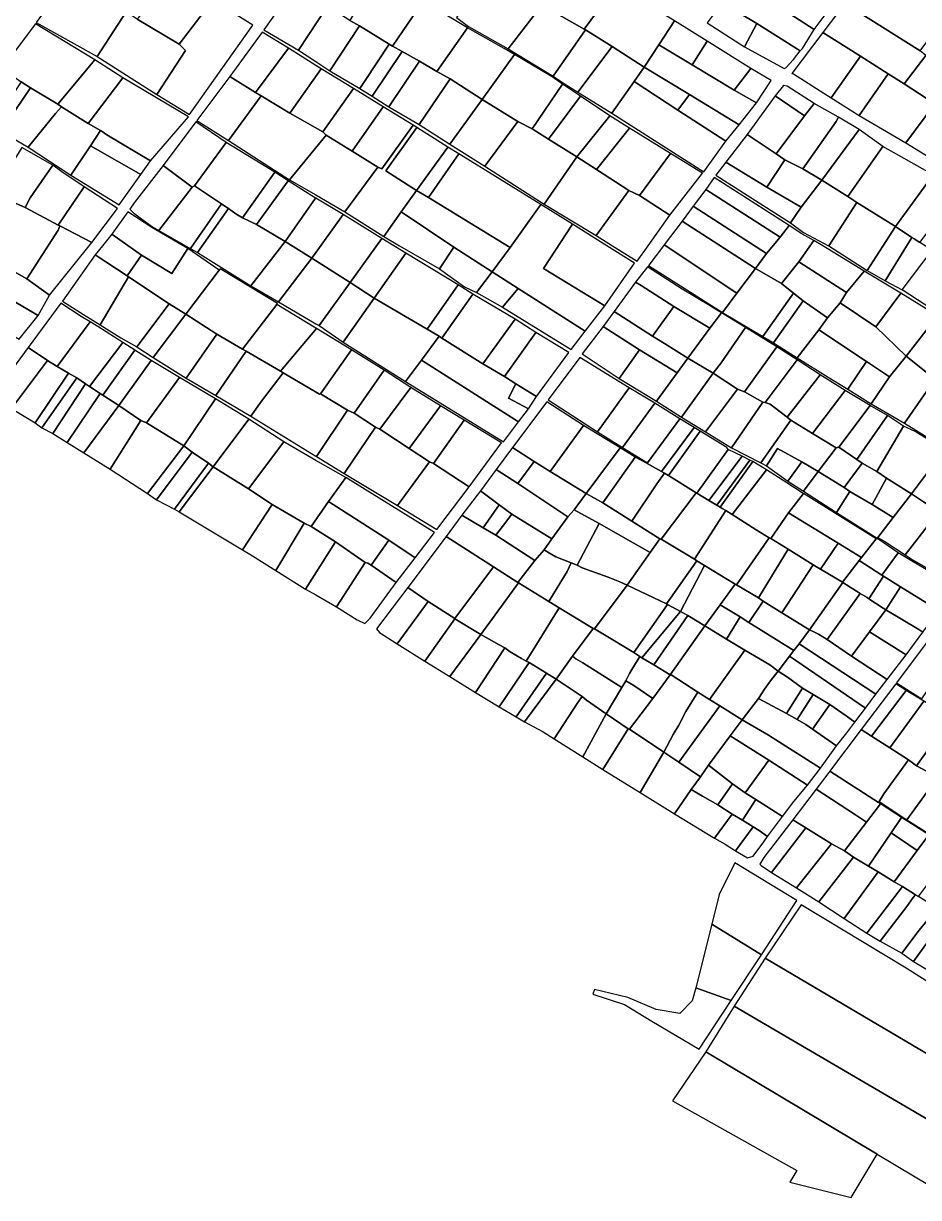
# Model space of a CAD drawing. Header units: metres. Extents: x 569648 to 571548, y 2333509 to 2335006.
# Drawn here: x 570370 to 570768, y 2333577 to 2334099 of the extents above; entities that cross this region are included whole.
import ezdxf

# ---------------------------------------------------------------- set-up
doc = ezdxf.new("R2010")
doc.units = ezdxf.units.M
doc.header["$MEASUREMENT"] = 0
doc.linetypes.add('CENTER', pattern=[2, 1.25, -0.25, 0.25, -0.25])
doc.layers.add('Net bo thua dat', color=210, linetype='CENTER', lineweight=30)

msp = doc.modelspace()

# ---------------------------------------------------------------- linework, layer by layer
at = {"layer": 'Net bo thua dat', "linetype": 'Continuous', "flags": 128}
for points in [[(570778.37, 2334099.59), (570784.42, 2334109.12), (570752.67, 2334131.1), (570735.29, 2334107.69), (570768.75, 2334086.65)], [(570633.72, 2334115.84), (570619.95, 2334124.44), (570603.88, 2334105.08), (570619.34, 2334096.36)], [(570693.17, 2334126.94), (570687.33, 2334118.33), (570721.6, 2334096.16), (570727.86, 2334104.47)], [(570407.15, 2334108.88), (570390.08, 2334119.01), (570376.81, 2334100.9), (570375.72, 2334099.3), (570402.79, 2334084.11), (570415.69, 2334103.96)], [(570454.17, 2334109.23), (570435.53, 2334120.58), (570420.59, 2334100.73), (570439.27, 2334089.64)], [(570547.67, 2334108.74), (570528.1, 2334121.37), (570521.95, 2334111.89), (570515.11, 2334100.24), (570519.43, 2334097.8), (570532.63, 2334089.65), (570534.07, 2334088.82)], [(570593.87, 2334111.82), (570592.09, 2334112.74), (570581.91, 2334117.98), (570576.73, 2334120.78), (570575.83, 2334121.15), (570562.51, 2334101.54), (570567.84, 2334097.53), (570585.52, 2334087.56), (570600.66, 2334107.11)], [(570687.33, 2334118.33), (570680.74, 2334108.01), (570696.06, 2334098.78), (570715.34, 2334086.67), (570716.4, 2334087.76), (570721.6, 2334096.16)], [(570505.24, 2334106.6), (570490.3, 2334114.92), (570476.87, 2334096.07), (570492.32, 2334087.04)], [(570659.5, 2334100), (570633.72, 2334115.84), (570619.34, 2334096.36), (570619.96, 2334096.01), (570631.84, 2334088.67), (570646.07, 2334079.39), (570652.54, 2334089.32)], [(570471.98, 2334098.13), (570454.17, 2334109.23), (570439.27, 2334089.64), (570442.12, 2334086.84), (570429.33, 2334067.31), (570443.82, 2334058.42)], [(570519.43, 2334097.8), (570515.11, 2334100.24), (570505.24, 2334106.6), (570492.32, 2334087.04), (570500, 2334081.98), (570506.26, 2334077.85)], [(570567.43, 2334096.85), (570547.67, 2334108.74), (570534.07, 2334088.82), (570538.43, 2334086.32), (570546.17, 2334082.09), (570553.81, 2334077.49)], [(570619.96, 2334096.01), (570619.34, 2334096.36), (570603.88, 2334105.08), (570600.66, 2334107.11), (570585.52, 2334087.56), (570605.47, 2334075.45)], [(570696.06, 2334098.78), (570680.74, 2334108.01), (570674.06, 2334099.1), (570690.62, 2334088.44)], [(570771.26, 2334084.68), (570768.75, 2334086.65), (570735.29, 2334107.69), (570725.49, 2334094.79), (570742.23, 2334084.27), (570754.55, 2334076.45), (570761.56, 2334072.01)], [(570442.12, 2334086.84), (570439.27, 2334089.64), (570420.59, 2334100.73), (570415.69, 2334103.96), (570402.79, 2334084.11), (570429.33, 2334067.31)], [(570401.71, 2334082.67), (570375.4, 2334098.63), (570360.61, 2334079.02), (570369.05, 2334072.94), (570373.22, 2334070.29), (570385.28, 2334063.02)], [(570532.63, 2334089.65), (570519.43, 2334097.8), (570506.26, 2334077.85), (570519.62, 2334069.91), (570521.99, 2334073.5)], [(570588.32, 2334084.98), (570583.77, 2334087.73), (570567.43, 2334096.85), (570553.81, 2334077.49), (570559.81, 2334074.3), (570573.92, 2334065.03)], [(570673.96, 2334091), (570659.5, 2334100), (570652.54, 2334089.32), (570667.33, 2334080.42)], [(570696.06, 2334098.78), (570690.62, 2334088.44), (570708.3, 2334078.87), (570709.05, 2334079.14), (570712.37, 2334082.82), (570715.34, 2334086.67)], [(570487.89, 2334087.82), (570476.12, 2334094.94), (570461.75, 2334075.3), (570473.22, 2334068.1)], [(570631.84, 2334088.67), (570619.96, 2334096.01), (570605.47, 2334075.45), (570610.09, 2334072.38), (570616.53, 2334068.33)], [(570693.42, 2334078.88), (570673.96, 2334091), (570667.33, 2334080.42), (570686, 2334069.17)], [(570742.23, 2334084.27), (570725.49, 2334094.79), (570711.71, 2334076.66), (570712.46, 2334076.4), (570729.13, 2334065.84)], [(570502.32, 2334078.75), (570500, 2334080.21), (570487.89, 2334087.82), (570473.22, 2334068.1), (570475.75, 2334066.65), (570488.4, 2334058.92)], [(570538.43, 2334086.32), (570534.07, 2334088.82), (570532.63, 2334089.65), (570521.99, 2334073.5), (570519.62, 2334069.91), (570525.07, 2334066.54)], [(570546.17, 2334082.09), (570538.43, 2334086.32), (570525.07, 2334066.54), (570532.47, 2334061.84)], [(570646.07, 2334079.39), (570631.84, 2334088.67), (570616.53, 2334068.33), (570631.64, 2334059.04), (570641.52, 2334073.06)], [(570667.33, 2334080.42), (570652.54, 2334089.32), (570646.07, 2334079.39), (570666.17, 2334067.21), (570688.26, 2334053.83), (570695.88, 2334063.59), (570686, 2334069.17)], [(570414.27, 2334074.74), (570401.71, 2334082.67), (570385.28, 2334063.02), (570387.01, 2334061.77), (570398.82, 2334054.31)], [(570559.81, 2334074.3), (570553.81, 2334077.49), (570546.17, 2334082.09), (570532.47, 2334061.84), (570545.92, 2334053.98)], [(570609.75, 2334071.93), (570605.05, 2334075.08), (570588.32, 2334084.98), (570573.92, 2334065.03), (570589.9, 2334055.25), (570596.2, 2334051.95)], [(570754.55, 2334076.45), (570742.23, 2334084.27), (570729.13, 2334065.84), (570741.66, 2334057.99)], [(570783.73, 2334075.36), (570771.26, 2334084.68), (570761.56, 2334072.01), (570775.26, 2334063.13)], [(570475.75, 2334066.65), (570473.22, 2334068.1), (570461.75, 2334075.3), (570447.07, 2334055.64), (570461.25, 2334046.8)], [(570516.77, 2334069.89), (570502.32, 2334078.75), (570488.4, 2334058.92), (570503.08, 2334050.62)], [(570646.07, 2334079.39), (570641.52, 2334073.06), (570661.01, 2334060.34), (570666.17, 2334067.21)], [(570702.49, 2334073.53), (570693.42, 2334078.88), (570686, 2334069.17), (570695.88, 2334063.59)], [(570761.56, 2334072.01), (570754.55, 2334076.45), (570741.66, 2334057.99), (570762.35, 2334045.79), (570775.26, 2334063.13)], [(570373.22, 2334070.29), (570369.05, 2334072.94), (570355.87, 2334053.44), (570360.13, 2334050.93)], [(570387.01, 2334061.77), (570385.28, 2334063.02), (570373.22, 2334070.29), (570360.13, 2334050.93), (570364.61, 2334048.28), (570372.18, 2334043.84), (570384.29, 2334058.87)], [(570414.27, 2334074.74), (570398.82, 2334054.31), (570404.31, 2334051.23), (570404.95, 2334050.87), (570407.16, 2334049.33), (570426.54, 2334037.84), (570443.46, 2334057.37)], [(570573.92, 2334065.03), (570559.81, 2334074.3), (570545.92, 2334053.98), (570559.61, 2334045.23)], [(570617.7, 2334066.53), (570609.75, 2334071.93), (570596.2, 2334051.95), (570603.5, 2334047.41)], [(570661.01, 2334060.34), (570641.52, 2334073.06), (570631.64, 2334059.04), (570672.5, 2334032.82), (570682.3, 2334046.45)], [(570721.54, 2334063.2), (570709.62, 2334070.99), (570707.89, 2334071.27), (570704.31, 2334066.62), (570717.33, 2334057.75)], [(570504.62, 2334049.17), (570503.08, 2334050.62), (570488.4, 2334058.92), (570475.75, 2334066.65), (570461.25, 2334046.8), (570488.38, 2334029.39)], [(570530, 2334061.78), (570516.77, 2334069.89), (570503.08, 2334050.62), (570504.62, 2334049.17), (570516.1, 2334042.07)], [(570589.9, 2334055.25), (570573.92, 2334065.03), (570559.61, 2334045.23), (570575.19, 2334035.35)], [(570630.8, 2334057.76), (570617.7, 2334066.53), (570603.5, 2334047.41), (570616.13, 2334039.56)], [(570666.17, 2334067.21), (570661.01, 2334060.34), (570682.3, 2334046.45), (570688.26, 2334053.83)], [(570717.33, 2334057.75), (570704.31, 2334066.62), (570691.73, 2334049.43), (570704.66, 2334040.82)], [(570404.31, 2334051.23), (570398.82, 2334054.31), (570387.01, 2334061.77), (570384.29, 2334058.87), (570372.18, 2334043.84), (570391.14, 2334031.42), (570399.81, 2334044.46)], [(570543.23, 2334053.67), (570530, 2334061.78), (570516.1, 2334042.07), (570527.58, 2334034.97), (570529.38, 2334034.16)], [(570731.38, 2334055.23), (570732.45, 2334057.19), (570721.54, 2334063.2), (570717.33, 2334057.75), (570704.66, 2334040.82), (570708.5, 2334038.21), (570716.5, 2334034.19)], [(570791.56, 2334052.97), (570775.26, 2334063.13), (570762.35, 2334045.79), (570778.52, 2334035.88)], [(570460.17, 2334045.97), (570446.68, 2334055.12), (570432.14, 2334035.65), (570444.98, 2334026.12), (570446.13, 2334026.64)], [(570616.13, 2334039.56), (570603.5, 2334047.41), (570596.2, 2334051.95), (570589.9, 2334055.25), (570575.19, 2334035.35), (570601.54, 2334018.58)], [(570639.53, 2334052.32), (570630.8, 2334057.76), (570616.13, 2334039.56), (570624.86, 2334033.89)], [(570741.55, 2334051.73), (570732.45, 2334057.19), (570731.38, 2334055.23), (570716.5, 2334034.19), (570724.98, 2334029.17)], [(570407.16, 2334049.33), (570404.95, 2334050.87), (570404.31, 2334051.23), (570399.81, 2334044.46), (570422.16, 2334031.7), (570426.54, 2334037.84)], [(570527.58, 2334034.97), (570516.1, 2334042.07), (570504.62, 2334049.17), (570488.38, 2334029.39), (570500, 2334022.6), (570512.97, 2334015.03)], [(570544.71, 2334024.65), (570531.18, 2334033.36), (570544.93, 2334052.63), (570543.23, 2334053.67), (570529.38, 2334034.16), (570527.58, 2334034.97), (570512.97, 2334015.03), (570530.2, 2334004.06), (570537.94, 2334015.04)], [(570558.76, 2334043.81), (570544.93, 2334052.63), (570531.18, 2334033.36), (570544.71, 2334024.65)], [(570657.71, 2334041.01), (570639.53, 2334052.32), (570624.86, 2334033.89), (570639.17, 2334024.59), (570643.87, 2334022.36)], [(570708.5, 2334038.21), (570704.66, 2334040.82), (570691.73, 2334049.43), (570682.3, 2334037.14), (570700.48, 2334026.13)], [(570752.15, 2334044.16), (570741.55, 2334051.73), (570724.98, 2334029.17), (570736.57, 2334021.92)], [(570422.16, 2334031.7), (570399.81, 2334044.46), (570391.14, 2334031.42), (570412.57, 2334018.25)], [(570481.82, 2334032.74), (570460.17, 2334045.97), (570446.13, 2334026.64), (570458.08, 2334018.64), (570459.56, 2334017.65), (570461.19, 2334016.56), (570464.46, 2334014.15), (570467.35, 2334012.42)], [(570774.53, 2334031.55), (570752.15, 2334044.16), (570736.57, 2334021.92), (570740.57, 2334019.21), (570757.73, 2334008.55), (570765.31, 2334018.93)], [(570383.15, 2334035.83), (570369.35, 2334043.77), (570356.58, 2334023.3), (570358.62, 2334022.4), (570370.72, 2334017.04), (570373.07, 2334021.37)], [(570563.55, 2334040.88), (570558.76, 2334043.81), (570544.71, 2334024.65), (570550.08, 2334021.48)], [(570599.99, 2334018.32), (570563.55, 2334040.88), (570550.08, 2334021.48), (570568.42, 2334010.26), (570586.46, 2333999.22)], [(570639.17, 2334024.59), (570624.86, 2334033.89), (570616.13, 2334039.56), (570601.54, 2334018.58), (570624.62, 2334004.54)], [(570671.95, 2334032.32), (570657.71, 2334041.01), (570643.87, 2334022.36), (570657.36, 2334013.56)], [(570396.99, 2334026.17), (570387.12, 2334032.88), (570383.15, 2334035.83), (570373.07, 2334021.37), (570370.72, 2334017.04), (570385.43, 2334009.23)], [(570444.98, 2334026.12), (570432.14, 2334035.65), (570419.2, 2334019.07), (570417.29, 2334016.33), (570419.1, 2334014.51), (570426.42, 2334009.18), (570427.43, 2334008.39), (570430.21, 2334006.8)], [(570700.48, 2334026.13), (570682.3, 2334037.14), (570677.81, 2334031.37), (570711.01, 2334010.18), (570715.76, 2334017.18)], [(570724.98, 2334029.17), (570716.5, 2334034.19), (570708.5, 2334038.21), (570700.48, 2334026.13), (570715.76, 2334017.18)], [(570487.78, 2334028.9), (570481.82, 2334032.74), (570467.35, 2334012.42), (570473.62, 2334009.4)], [(570499.93, 2334021.18), (570487.78, 2334028.9), (570473.62, 2334009.4), (570486.42, 2334001.97)], [(570677.17, 2334030.33), (570673.4, 2334024.97), (570706.47, 2334003.86), (570710.52, 2334009.01)], [(570740.57, 2334019.21), (570736.57, 2334021.92), (570724.98, 2334029.17), (570715.76, 2334017.18), (570711.01, 2334010.18), (570716.78, 2334005.84), (570728.01, 2334000), (570728.11, 2333999.95)], [(570785.72, 2334024.21), (570774.53, 2334031.55), (570765.31, 2334018.93), (570757.73, 2334008.55), (570764.98, 2334003.66), (570766.08, 2334003.06), (570768.58, 2334001.49)], [(570411.91, 2334016.61), (570396.99, 2334026.17), (570385.43, 2334009.23), (570386.16, 2334008.84), (570400.39, 2334001.46)], [(570458.08, 2334018.64), (570446.13, 2334026.64), (570444.98, 2334026.12), (570430.21, 2334006.8), (570442.11, 2334000), (570444.24, 2333998.78)], [(570568.42, 2334010.26), (570550.08, 2334021.48), (570544.71, 2334024.65), (570537.94, 2334015.04), (570561.34, 2333999.4), (570578.37, 2333988.48), (570586.46, 2333999.22)], [(570657.36, 2334013.56), (570643.87, 2334022.36), (570639.17, 2334024.59), (570624.62, 2334004.54), (570631.89, 2334000), (570642.86, 2333993.15), (570647.73, 2334000)], [(570673.4, 2334024.97), (570667.8, 2334017.67), (570700.44, 2333996.59), (570706.47, 2334003.86)], [(570385.4, 2334006.92), (570386.16, 2334008.84), (570385.43, 2334009.23), (570370.72, 2334017.04), (570358.62, 2334022.4), (570350.75, 2334011.67), (570344.05, 2334000.84), (570371.57, 2333985.24)], [(570461.19, 2334016.56), (570459.56, 2334017.65), (570458.08, 2334018.64), (570444.24, 2333998.78), (570445.73, 2333997.93), (570447.45, 2333996.95)], [(570512.2, 2334013.93), (570500, 2334021.14), (570499.93, 2334021.18), (570486.42, 2334001.97), (570498.3, 2333994.57)], [(570601.17, 2333989.94), (570614.18, 2334009.55), (570599.99, 2334018.32), (570586.46, 2333999.22), (570578.37, 2333988.48), (570589.92, 2333981.08), (570619.79, 2333961.97), (570628.45, 2333973.3)], [(570757.73, 2334008.55), (570740.57, 2334019.21), (570728.11, 2333999.95), (570745.14, 2333988.99)], [(570443.17, 2333998.73), (570440.99, 2334000), (570427.11, 2334008.06), (570416.47, 2334015.14), (570409.32, 2334005.23), (570422.55, 2333995.87), (570435.96, 2333987.66)], [(570473.62, 2334009.4), (570467.35, 2334012.42), (570464.46, 2334014.15), (570461.19, 2334016.56), (570447.45, 2333996.95), (570471.1, 2333982.26), (570486.42, 2334001.97)], [(570529.3, 2334003.27), (570512.2, 2334013.93), (570498.3, 2333994.57), (570515.35, 2333983.74)], [(570537.94, 2334015.04), (570530.2, 2334004.06), (570537.27, 2334000), (570555.07, 2333989.78), (570561.34, 2333999.4)], [(570667.8, 2334017.67), (570662.84, 2334010.93), (570695.47, 2333989.83), (570700.44, 2333996.59)], [(570399.22, 2334000), (570400.39, 2334001.46), (570386.16, 2334008.84), (570385.4, 2334006.92), (570371.57, 2333985.24), (570381.67, 2333978.06)], [(570641.69, 2333992.22), (570629.34, 2334000), (570614.18, 2334009.55), (570601.17, 2333989.94), (570628.45, 2333973.3)], [(570662.84, 2334010.93), (570654.93, 2334000.44), (570687.17, 2333978.98), (570695.47, 2333989.83)], [(570721.42, 2334002.4), (570716.03, 2334005.32), (570710.52, 2334009.01), (570706.47, 2334003.86), (570700.44, 2333996.59), (570695.47, 2333989.83), (570707.12, 2333983.19), (570714.78, 2333992.92)], [(570764.98, 2334003.66), (570757.73, 2334008.55), (570745.14, 2333988.99), (570753.15, 2333984.42)], [(570344.05, 2334000.84), (570338.16, 2334004.58), (570332.23, 2333994.93), (570376.52, 2333969.01), (570381.67, 2333978.06), (570371.57, 2333985.24)], [(570422.55, 2333995.87), (570409.32, 2334005.23), (570405.18, 2334000), (570401.95, 2333995.92), (570416.14, 2333986.58)], [(570540.07, 2333996.7), (570534.66, 2334000), (570529.3, 2334003.27), (570515.35, 2333983.74), (570525.89, 2333976.76)], [(570743.88, 2333988.74), (570725.37, 2334000), (570721.42, 2334002.4), (570714.78, 2333992.92), (570735.95, 2333979.17)], [(570774.02, 2333998.08), (570768.58, 2334001.49), (570766.08, 2334003.06), (570764.98, 2334003.66), (570753.15, 2333984.42), (570760.76, 2333980.46)], [(570457.1, 2333989.18), (570443.17, 2333998.73), (570435.96, 2333987.66), (570422.55, 2333995.87), (570416.14, 2333986.58), (570416.68, 2333986.22), (570434.74, 2333974.23), (570442.21, 2333969.64)], [(570498.3, 2333994.57), (570486.42, 2334001.97), (570471.1, 2333982.26), (570483.42, 2333975.05)], [(570578.37, 2333988.48), (570561.34, 2333999.4), (570555.07, 2333989.78), (570566.13, 2333981.7), (570571.39, 2333979.21)], [(570654.93, 2334000.44), (570654.59, 2334000), (570648.07, 2333991.45), (570647.91, 2333991.25), (570680.82, 2333970.32), (570687.17, 2333978.98)], [(570760.76, 2333980.46), (570774.02, 2333998.08), (570790.48, 2333987.56), (570788.05, 2333983.64), (570786.02, 2333980.35), (570777.35, 2333969.67)], [(570332.23, 2333994.93), (570330, 2333996.24), (570327.08, 2333990.07), (570324.25, 2333984.08), (570326.82, 2333981.75), (570340.44, 2333973.49), (570354.7, 2333966.25), (570368.14, 2333958.55), (570376.52, 2333969.01)], [(570416.68, 2333986.22), (570416.14, 2333986.58), (570401.95, 2333995.92), (570387.32, 2333975.4), (570396.66, 2333969.41), (570404.09, 2333964.82)], [(570498.3, 2333994.57), (570483.42, 2333975.05), (570500, 2333965.36), (570501.43, 2333964.52), (570515.35, 2333983.74)], [(570563.26, 2333982.57), (570540.07, 2333996.7), (570525.89, 2333976.76), (570549.52, 2333962.9)], [(570735.95, 2333979.17), (570714.78, 2333992.92), (570707.12, 2333983.19), (570712.43, 2333978.95), (570716.71, 2333975.53), (570727.54, 2333967.96), (570733.18, 2333974.7)], [(570482.98, 2333974.34), (570457.55, 2333989.77), (570457.1, 2333989.18), (570442.21, 2333969.64), (570456.03, 2333960.7), (570467.41, 2333954.09), (570482.61, 2333973.86)], [(570578.37, 2333988.48), (570571.39, 2333979.21), (570582.95, 2333972.66), (570589.92, 2333981.08)], [(570662.93, 2333980.71), (570647.48, 2333990.69), (570642.22, 2333983.76), (570644.7, 2333982.3), (570659.26, 2333972.99), (570675.21, 2333963.37), (570680.35, 2333970.13), (570676.66, 2333972.36), (570675.29, 2333973.27)], [(570707.12, 2333983.19), (570695.47, 2333989.83), (570687.17, 2333978.98), (570680.82, 2333970.32), (570698.69, 2333959.72), (570712.43, 2333978.95)], [(570760.12, 2333978.94), (570743.88, 2333988.74), (570735.95, 2333979.17), (570733.18, 2333974.7), (570748.93, 2333964.02)], [(570434.74, 2333974.23), (570416.68, 2333986.22), (570404.09, 2333964.82), (570413.38, 2333959.01), (570420.49, 2333955.01)], [(570525.89, 2333976.76), (570515.35, 2333983.74), (570501.43, 2333964.52), (570512.11, 2333957.09)], [(570569.87, 2333978.47), (570563.26, 2333982.57), (570549.52, 2333962.9), (570554.85, 2333959.82), (570556.06, 2333958.88)], [(570659.26, 2333972.99), (570644.7, 2333982.3), (570642.22, 2333983.76), (570632.68, 2333970.75), (570649.74, 2333959.76)], [(570525.89, 2333976.76), (570512.11, 2333957.09), (570539.93, 2333939.62), (570546.97, 2333949.15), (570554.85, 2333959.82), (570549.52, 2333962.9)], [(570588.68, 2333967.32), (570569.87, 2333978.47), (570556.06, 2333958.88), (570574.24, 2333947.57)], [(570589.92, 2333981.08), (570582.95, 2333972.66), (570613.56, 2333953.82), (570619.79, 2333961.97)], [(570716.71, 2333975.53), (570712.43, 2333978.95), (570698.69, 2333959.72), (570703.46, 2333956.88)], [(570776.39, 2333968.88), (570760.12, 2333978.94), (570748.93, 2333964.02), (570762.44, 2333950.93)], [(570399.66, 2333966.2), (570395.73, 2333968.57), (570386.7, 2333974.53), (570372.15, 2333954.73), (570380.74, 2333949.02), (570385.04, 2333946.36)], [(570442.21, 2333969.64), (570434.74, 2333974.23), (570420.49, 2333955.01), (570427.68, 2333950.38)], [(570500.38, 2333963.2), (570500, 2333963.43), (570482.61, 2333973.86), (570467.41, 2333954.09), (570469.02, 2333953.15), (570484.32, 2333944.27)], [(570659.26, 2333972.99), (570649.74, 2333959.76), (570654.97, 2333956.56), (570665.41, 2333949.97), (570675.21, 2333963.37)], [(570727.54, 2333967.96), (570716.71, 2333975.53), (570703.46, 2333956.88), (570714.01, 2333950.11), (570723.67, 2333962.7)], [(570748.93, 2333964.02), (570733.18, 2333974.7), (570727.54, 2333967.96), (570723.67, 2333962.7), (570744.88, 2333948.56), (570755.09, 2333941.76), (570762.44, 2333950.93)], [(570414.25, 2333957.03), (570403.13, 2333964.11), (570399.66, 2333966.2), (570385.04, 2333946.36), (570390.05, 2333943.38), (570393.7, 2333941.24), (570397.58, 2333938.56), (570399.35, 2333937.41)], [(570456.03, 2333960.7), (570442.21, 2333969.64), (570427.68, 2333950.38), (570442.34, 2333941.16)], [(570597.88, 2333961.5), (570588.68, 2333967.32), (570574.24, 2333947.57), (570583.94, 2333941.89)], [(570632.68, 2333970.75), (570627.7, 2333964.17), (570643.94, 2333953.76), (570660.74, 2333943.51), (570665.41, 2333949.97), (570654.97, 2333956.56), (570649.74, 2333959.76)], [(570691.1, 2333963.66), (570680.35, 2333970.13), (570675.21, 2333963.37), (570665.41, 2333949.97), (570676.73, 2333943.3), (570680.22, 2333947.91)], [(570787.94, 2333960.81), (570776.39, 2333968.88), (570762.44, 2333950.93), (570773.47, 2333942.13)], [(570469.02, 2333953.15), (570467.41, 2333954.09), (570456.03, 2333960.7), (570442.34, 2333941.16), (570455.62, 2333933.37)], [(570515.93, 2333953.67), (570500.38, 2333963.2), (570484.32, 2333944.27), (570485.56, 2333943.5), (570501.61, 2333933.97), (570502.05, 2333934.19)], [(570612.52, 2333952.49), (570597.88, 2333961.5), (570583.94, 2333941.89), (570588.91, 2333938.6), (570598.08, 2333933.05)], [(570643.94, 2333953.76), (570627.7, 2333964.17), (570618.47, 2333951.89), (570634.88, 2333940.92)], [(570705.05, 2333955.07), (570691.1, 2333963.66), (570680.22, 2333947.91), (570676.73, 2333943.3), (570687.44, 2333936.31), (570690.61, 2333935.11)], [(570723.67, 2333962.7), (570714.01, 2333950.11), (570727.79, 2333941.63), (570736.51, 2333936.21), (570744.88, 2333948.56)], [(570419.58, 2333953.64), (570414.25, 2333957.03), (570399.35, 2333937.41), (570404.09, 2333934.34), (570405.29, 2333933.58)], [(570588.91, 2333938.6), (570583.94, 2333941.89), (570574.24, 2333947.57), (570556.06, 2333958.88), (570554.85, 2333959.82), (570546.97, 2333949.15), (570590.16, 2333921.7), (570594.53, 2333927.44), (570585.65, 2333932.18)], [(570380.74, 2333949.02), (570372.15, 2333954.73), (570356.01, 2333933.06), (570364.71, 2333927.6)], [(570426.84, 2333949.01), (570419.58, 2333953.64), (570405.29, 2333933.58), (570412.44, 2333929.05)], [(570485.56, 2333943.5), (570484.32, 2333944.27), (570469.02, 2333953.15), (570455.62, 2333933.37), (570471.19, 2333924.23), (570475.84, 2333930.95)], [(570530.46, 2333944.74), (570515.93, 2333953.67), (570502.05, 2333934.19), (570514.1, 2333926.89), (570517.1, 2333925.61)], [(570639.36, 2333936.77), (570617.37, 2333950.38), (570603.26, 2333931.47), (570625.26, 2333917.35)], [(570660.74, 2333943.51), (570643.94, 2333953.76), (570634.88, 2333940.92), (570651.47, 2333930.9)], [(570676.73, 2333943.3), (570665.41, 2333949.97), (570660.74, 2333943.51), (570651.47, 2333930.9), (570662.63, 2333923.73)], [(570714.04, 2333949.26), (570705.05, 2333955.07), (570690.61, 2333935.11), (570698.82, 2333930.53), (570699.86, 2333930.38)], [(570775.24, 2333940.54), (570773.47, 2333942.13), (570762.44, 2333950.93), (570755.09, 2333941.76), (570746.91, 2333929.74), (570761.74, 2333921.06)], [(570390.05, 2333943.38), (570385.04, 2333946.36), (570380.74, 2333949.02), (570364.71, 2333927.6), (570366.13, 2333926.71), (570375.29, 2333921.32)], [(570439.41, 2333941.41), (570426.84, 2333949.01), (570412.44, 2333929.05), (570422.21, 2333922.38), (570424.66, 2333921.33)], [(570542.26, 2333936.95), (570530.46, 2333944.74), (570517.1, 2333925.61), (570526.48, 2333919.4), (570528.5, 2333918.43)], [(570546.97, 2333949.15), (570539.93, 2333939.62), (570583.43, 2333912.85), (570590.16, 2333921.7)], [(570724.21, 2333942.62), (570714.04, 2333949.26), (570699.86, 2333930.38), (570702.05, 2333929.55), (570709.58, 2333923.82)], [(570755.09, 2333941.76), (570744.88, 2333948.56), (570736.51, 2333936.21), (570746.91, 2333929.74)], [(570393.7, 2333941.24), (570390.05, 2333943.38), (570375.29, 2333921.32), (570378.22, 2333919.06)], [(570397.58, 2333938.56), (570393.7, 2333941.24), (570378.22, 2333919.06), (570383.09, 2333916.61)], [(570455.45, 2333931.97), (570439.41, 2333941.41), (570424.66, 2333921.33), (570441.27, 2333911.11)], [(570514.1, 2333926.89), (570502.05, 2333934.19), (570501.61, 2333933.97), (570485.56, 2333943.5), (570475.84, 2333930.95), (570471.19, 2333924.23), (570500, 2333906.45), (570500.3, 2333906.26)], [(570687.44, 2333936.31), (570676.73, 2333943.3), (570662.63, 2333923.73), (570673.27, 2333917.31)], [(570735.34, 2333935.71), (570724.21, 2333942.62), (570709.58, 2333923.82), (570711.15, 2333922.5), (570720.9, 2333916.58)], [(570782.8, 2333934.41), (570775.24, 2333940.54), (570761.74, 2333921.06), (570780.01, 2333909.8), (570792.06, 2333925.93)], [(570404.09, 2333934.34), (570399.35, 2333937.41), (570397.58, 2333938.56), (570383.09, 2333916.61), (570389.5, 2333912.56)], [(570412.44, 2333929.05), (570405.29, 2333933.58), (570404.09, 2333934.34), (570389.5, 2333912.56), (570396.92, 2333907.92)], [(570555.52, 2333928.81), (570549.22, 2333932.68), (570542.26, 2333936.95), (570528.5, 2333918.43), (570535.41, 2333913.88), (570541.48, 2333909.89)], [(570598.08, 2333933.05), (570588.91, 2333938.6), (570585.65, 2333932.18), (570594.53, 2333927.44)], [(570650.81, 2333930.01), (570639.36, 2333936.77), (570625.26, 2333917.35), (570636.37, 2333910.26)], [(570698.82, 2333930.53), (570690.61, 2333935.11), (570687.44, 2333936.31), (570673.27, 2333917.31), (570684.76, 2333910.17)], [(570746.42, 2333929.03), (570735.34, 2333935.71), (570720.9, 2333916.58), (570731.4, 2333910.19), (570732.6, 2333910.44)], [(570470.17, 2333922.91), (570455.45, 2333931.97), (570441.27, 2333911.11), (570445.05, 2333908.19), (570452.27, 2333903.42), (570454.37, 2333901.67)], [(570618.97, 2333920.11), (570602.77, 2333930.69), (570587.39, 2333910.27), (570597.13, 2333904.07), (570604.18, 2333899.68)], [(570661.87, 2333923.02), (570650.81, 2333930.01), (570636.37, 2333910.26), (570647.52, 2333903.46)], [(570711.15, 2333922.5), (570709.58, 2333923.82), (570702.05, 2333929.55), (570699.86, 2333930.38), (570698.82, 2333930.53), (570684.76, 2333910.17), (570697.8, 2333903.45)], [(570412.44, 2333929.05), (570396.92, 2333907.92), (570408.59, 2333900.72), (570422.21, 2333922.38)], [(570526.48, 2333919.4), (570517.1, 2333925.61), (570514.1, 2333926.89), (570500.3, 2333906.26), (570512.58, 2333898.82)], [(570565.95, 2333922.41), (570555.52, 2333928.81), (570541.48, 2333909.89), (570550.5, 2333903.95), (570552.35, 2333903.2)], [(570754.12, 2333924.58), (570746.42, 2333929.03), (570732.6, 2333910.44), (570740.6, 2333904.96)], [(570761.3, 2333919.79), (570754.12, 2333924.58), (570740.6, 2333904.96), (570742.86, 2333903.35), (570749.46, 2333899.59)], [(570424.66, 2333921.33), (570422.21, 2333922.38), (570408.59, 2333900.72), (570425.23, 2333889.85), (570441.27, 2333911.11)], [(570485.72, 2333912.79), (570470.17, 2333922.91), (570454.37, 2333901.67), (570470.02, 2333891.92)], [(570550.5, 2333903.95), (570541.48, 2333909.89), (570535.41, 2333913.88), (570528.5, 2333918.43), (570526.48, 2333919.4), (570512.58, 2333898.82), (570536.32, 2333884.45)], [(570582.58, 2333912.4), (570565.95, 2333922.41), (570552.35, 2333903.2), (570568.22, 2333892.87)], [(570635.3, 2333910.13), (570618.97, 2333920.11), (570604.18, 2333899.68), (570620.28, 2333889.86)], [(570668.23, 2333919.16), (570661.87, 2333923.02), (570647.52, 2333903.46), (570647.29, 2333903.14), (570653.77, 2333899.6)], [(570670.9, 2333917.54), (570668.23, 2333919.16), (570653.77, 2333899.6), (570655.05, 2333898.9), (570656.75, 2333897.85)], [(570731.4, 2333910.19), (570720.9, 2333916.58), (570711.15, 2333922.5), (570697.8, 2333903.45), (570700.46, 2333902.21), (570705.25, 2333909.87), (570716.08, 2333903.93), (570723.34, 2333899.65)], [(570779.55, 2333909.32), (570778.59, 2333909.9), (570766.53, 2333917.44), (570761.3, 2333919.79), (570749.46, 2333899.59), (570753.8, 2333896.72), (570764.82, 2333889.76)], [(570683.4, 2333909.48), (570682.69, 2333910.38), (570670.9, 2333917.54), (570656.75, 2333897.85), (570669.17, 2333890.2), (570669.48, 2333890.01)], [(570445.05, 2333908.19), (570441.27, 2333911.11), (570425.23, 2333889.85), (570429.19, 2333887.05)], [(570452.27, 2333903.42), (570445.05, 2333908.19), (570429.19, 2333887.05), (570437.2, 2333882.93)], [(570513.33, 2333896.9), (570500, 2333904.57), (570485.72, 2333912.79), (570470.02, 2333891.92), (570480.56, 2333885.04), (570494.82, 2333876.63), (570497.9, 2333875.17), (570505.71, 2333886.31)], [(570597.13, 2333904.07), (570587.39, 2333910.27), (570580.22, 2333900.57), (570589.89, 2333894.27)], [(570642.04, 2333906.01), (570635.3, 2333910.13), (570620.28, 2333889.86), (570627.56, 2333885.67)], [(570689.6, 2333906.39), (570683.4, 2333909.48), (570669.48, 2333890.01), (570674.78, 2333886.77)], [(570716.08, 2333903.93), (570705.25, 2333909.87), (570700.46, 2333902.21), (570709.87, 2333895.29)], [(570742.86, 2333903.35), (570740.6, 2333904.96), (570732.6, 2333910.44), (570731.4, 2333910.19), (570723.34, 2333899.65), (570734.92, 2333892.59)], [(570794.55, 2333900.11), (570787.78, 2333904.1), (570779.55, 2333909.32), (570764.82, 2333889.76), (570770.17, 2333886.16), (570777.01, 2333881.88), (570781.05, 2333879.8)], [(570454.37, 2333901.67), (570452.27, 2333903.42), (570437.2, 2333882.93), (570439.32, 2333881.66)], [(570568.22, 2333892.87), (570552.35, 2333903.2), (570550.5, 2333903.95), (570536.32, 2333884.45), (570553.8, 2333873.87)], [(570604.18, 2333899.68), (570597.13, 2333904.07), (570589.89, 2333894.27), (570612.11, 2333879.44), (570614.92, 2333882.63), (570620.28, 2333889.86)], [(570651.67, 2333894.11), (570655.05, 2333898.9), (570653.77, 2333899.6), (570647.29, 2333903.14), (570642.04, 2333906.01), (570627.56, 2333885.67), (570640.59, 2333877.56)], [(570692.92, 2333904.73), (570689.6, 2333906.39), (570674.78, 2333886.77), (570678.31, 2333884.63)], [(570694.31, 2333904.04), (570692.92, 2333904.73), (570678.31, 2333884.63), (570679.81, 2333883.71)], [(570700.32, 2333900.44), (570694.31, 2333904.04), (570679.81, 2333883.71), (570680.7, 2333883.26), (570682.28, 2333882.29), (570685.18, 2333880.52)], [(570723.34, 2333899.65), (570716.08, 2333903.93), (570709.87, 2333895.29), (570716.83, 2333890.83)], [(570753.8, 2333896.72), (570749.46, 2333899.59), (570742.86, 2333903.35), (570734.92, 2333892.59), (570737.4, 2333890.8), (570747.41, 2333884.96)], [(570480.56, 2333885.04), (570470.02, 2333891.92), (570454.37, 2333901.67), (570439.32, 2333881.66), (570467.42, 2333864.83)], [(570589.89, 2333894.27), (570580.22, 2333900.57), (570573.19, 2333891.1), (570581.46, 2333884.76), (570587.2, 2333880.7), (570604.97, 2333869.66), (570612.11, 2333879.44)], [(570669.17, 2333890.2), (570656.75, 2333897.85), (570655.05, 2333898.9), (570651.67, 2333894.11), (570640.59, 2333877.56), (570652.95, 2333869.75), (570653.53, 2333869.57)], [(570710.18, 2333881.27), (570716.77, 2333889.79), (570716.32, 2333890.19), (570709.4, 2333894.66), (570700.32, 2333900.44), (570685.18, 2333880.52), (570695.82, 2333873.74), (570701.51, 2333870.17), (570702.28, 2333869.92)], [(570734.92, 2333892.59), (570723.34, 2333899.65), (570716.83, 2333890.83), (570731.56, 2333881.47), (570737.4, 2333890.8)], [(570552.77, 2333872.51), (570513.33, 2333896.9), (570505.71, 2333886.31), (570532.5, 2333869.1), (570544.25, 2333861.27)], [(570764.82, 2333889.76), (570753.8, 2333896.72), (570747.41, 2333884.96), (570756.71, 2333879.19)], [(570581.46, 2333884.76), (570573.19, 2333891.1), (570564.99, 2333880.16), (570574.37, 2333874.54)], [(570640.59, 2333877.56), (570627.56, 2333885.67), (570620.28, 2333889.86), (570614.92, 2333882.63), (570625.93, 2333876.45), (570648.6, 2333863.62), (570652.95, 2333869.75)], [(570682.28, 2333882.29), (570680.7, 2333883.26), (570679.81, 2333883.71), (570678.31, 2333884.63), (570674.78, 2333886.77), (570669.48, 2333890.01), (570669.17, 2333890.2), (570653.53, 2333869.57), (570668.43, 2333860.67)], [(570749.1, 2333869.72), (570716.77, 2333889.79), (570710.18, 2333881.27), (570732.22, 2333867.73), (570742.56, 2333861.38)], [(570747.41, 2333884.96), (570737.4, 2333890.8), (570731.56, 2333881.47), (570748.48, 2333870.81), (570749.42, 2333870.15), (570749.87, 2333870.23), (570756.71, 2333879.19)], [(570777.01, 2333881.88), (570770.17, 2333886.16), (570764.82, 2333889.76), (570756.71, 2333879.19), (570749.87, 2333870.23), (570752.94, 2333868.47), (570762.08, 2333862.53)], [(570494.82, 2333876.63), (570480.56, 2333885.04), (570467.42, 2333864.83), (570470.73, 2333862.91), (570482.26, 2333855.67)], [(570505.71, 2333886.31), (570497.9, 2333875.17), (570508.8, 2333868.31), (570521.97, 2333859.25), (570523.14, 2333858.86), (570524.65, 2333858), (570532.5, 2333869.1)], [(570587.2, 2333880.7), (570581.46, 2333884.76), (570574.37, 2333874.54), (570580.01, 2333871.27), (570583.04, 2333875.21)], [(570625.93, 2333876.45), (570614.92, 2333882.63), (570612.11, 2333879.44), (570604.97, 2333869.66), (570601.56, 2333864.83), (570603.87, 2333863.29), (570606.79, 2333861.72), (570613.54, 2333858.96), (570616.18, 2333857.95)], [(570695.82, 2333873.74), (570685.18, 2333880.52), (570682.28, 2333882.29), (570668.43, 2333860.67), (570669.36, 2333859.89), (570672.89, 2333857.87), (570686.52, 2333849.53), (570687.12, 2333849.21), (570701.51, 2333870.17)], [(570597.44, 2333860.04), (570580.01, 2333871.27), (570574.37, 2333874.54), (570564.99, 2333880.16), (570557.93, 2333870.81), (570579, 2333857.21), (570589.83, 2333850.32)], [(570604.97, 2333869.66), (570587.2, 2333880.7), (570583.04, 2333875.21), (570580.01, 2333871.27), (570597.44, 2333860.04), (570601.56, 2333864.83)], [(570732.22, 2333867.73), (570710.18, 2333881.27), (570702.28, 2333869.92), (570710.02, 2333865.04), (570721.14, 2333858.17), (570724.38, 2333856.25)], [(570799.79, 2333868.07), (570796.83, 2333870.09), (570789.54, 2333874.53), (570781.05, 2333879.8), (570777.01, 2333881.88), (570762.08, 2333862.53), (570765.13, 2333860.57), (570771.05, 2333857.14), (570784.73, 2333848.35), (570795.98, 2333863.18)], [(570508.8, 2333868.31), (570497.9, 2333875.17), (570494.82, 2333876.63), (570482.26, 2333855.67), (570495.45, 2333847.34)], [(570625.93, 2333876.45), (570616.18, 2333857.95), (570618.38, 2333856.78), (570630.01, 2333852.61), (570635.19, 2333850.53), (570638.42, 2333849.15), (570648.6, 2333863.62)], [(570521.97, 2333859.25), (570508.8, 2333868.31), (570495.45, 2333847.34), (570500, 2333844.73), (570509.22, 2333839.45)], [(570544.25, 2333861.27), (570532.5, 2333869.1), (570524.65, 2333858), (570535.75, 2333850.33)], [(570579, 2333857.21), (570557.93, 2333870.81), (570540.9, 2333848.06), (570549.99, 2333841.87), (570561.77, 2333834.29)], [(570668.43, 2333860.67), (570653.53, 2333869.57), (570652.95, 2333869.75), (570648.6, 2333863.62), (570638.42, 2333849.15), (570655.94, 2333840.78), (570669.36, 2333859.89)], [(570710.02, 2333865.04), (570702.28, 2333869.92), (570701.51, 2333870.17), (570687.12, 2333849.21), (570696.8, 2333843.46)], [(570742.56, 2333861.38), (570732.22, 2333867.73), (570724.38, 2333856.25), (570734.19, 2333850.44), (570741.62, 2333860.06)], [(570758.92, 2333863.46), (570749.86, 2333869.68), (570749.1, 2333869.72), (570742.56, 2333861.38), (570741.62, 2333860.06), (570751.71, 2333853.53), (570754.48, 2333857.47)], [(570611.78, 2333855.19), (570613.54, 2333858.96), (570606.79, 2333861.72), (570603.87, 2333863.29), (570601.56, 2333864.83), (570597.44, 2333860.04), (570589.83, 2333850.32), (570590.17, 2333850.12), (570603.68, 2333841.83)], [(570721.14, 2333858.17), (570710.02, 2333865.04), (570696.8, 2333843.46), (570698.84, 2333841.94), (570707.23, 2333836.83)], [(570784.48, 2333847.58), (570782.5, 2333849.06), (570770.71, 2333856.57), (570764.89, 2333859.89), (570758.92, 2333863.46), (570754.48, 2333857.47), (570751.71, 2333853.53), (570752.41, 2333853.09), (570759.95, 2333848.35), (570777, 2333837.85)], [(570535.75, 2333850.33), (570524.65, 2333858), (570523.14, 2333858.86), (570521.97, 2333859.25), (570509.22, 2333839.45), (570518.35, 2333833.66), (570521.87, 2333832.07), (570524.21, 2333834.44)], [(570590.17, 2333850.12), (570589.83, 2333850.32), (570579, 2333857.21), (570561.77, 2333834.29), (570561.83, 2333834.12), (570573.38, 2333827.15)], [(570638.42, 2333849.15), (570635.19, 2333850.53), (570630.01, 2333852.61), (570618.38, 2333856.78), (570616.18, 2333857.95), (570613.54, 2333858.96), (570611.78, 2333855.19), (570603.68, 2333841.83), (570608.19, 2333839.04), (570623.28, 2333829.87), (570623.86, 2333829.67)], [(570672.89, 2333857.87), (570669.36, 2333859.89), (570655.94, 2333840.78), (570656.35, 2333840.57), (570662.17, 2333837.42)], [(570679.86, 2333840.43), (570686.52, 2333849.53), (570672.89, 2333857.87), (570662.17, 2333837.42), (570665.48, 2333835.55), (570672.93, 2333831.07)], [(570734.4, 2333850.3), (570734.19, 2333850.44), (570724.38, 2333856.25), (570721.14, 2333858.17), (570707.23, 2333836.83), (570719.47, 2333829.3)], [(570752.41, 2333853.09), (570751.71, 2333853.53), (570741.62, 2333860.06), (570734.19, 2333850.44), (570734.4, 2333850.3), (570742, 2333845.43), (570745.09, 2333843.56), (570745.86, 2333842.99)], [(570759.95, 2333848.35), (570752.41, 2333853.09), (570745.86, 2333842.99), (570752.22, 2333838.86), (570753.4, 2333838.13)], [(570549.99, 2333841.87), (570540.9, 2333848.06), (570526.98, 2333829.64), (570528.32, 2333828.09), (570536.17, 2333822.97)], [(570608.19, 2333839.04), (570603.68, 2333841.83), (570590.17, 2333850.12), (570573.38, 2333827.15), (570581.52, 2333822.61), (570584.02, 2333821.18), (570586.39, 2333819.49), (570591.41, 2333816.46), (570593.48, 2333815.35)], [(570656.35, 2333840.57), (570655.94, 2333840.78), (570638.42, 2333849.15), (570623.86, 2333829.67), (570628.3, 2333827.09), (570641.38, 2333819.19)], [(570698.84, 2333841.94), (570696.8, 2333843.46), (570687.12, 2333849.21), (570686.52, 2333849.53), (570679.86, 2333840.43), (570688.7, 2333835.01), (570692.52, 2333832.51)], [(570742, 2333845.43), (570734.4, 2333850.3), (570719.47, 2333829.3), (570721.44, 2333828.37), (570723.44, 2333827.34), (570727.29, 2333824.95)], [(570777, 2333837.85), (570759.95, 2333848.35), (570753.4, 2333838.13), (570768.13, 2333829.39), (570769.93, 2333828.13)], [(570561.83, 2333834.12), (570561.77, 2333834.29), (570549.99, 2333841.87), (570536.17, 2333822.97), (570548.5, 2333815.3)], [(570662.17, 2333837.42), (570656.35, 2333840.57), (570641.38, 2333819.19), (570644.05, 2333817.4), (570644.97, 2333816.86)], [(570688.7, 2333835.01), (570679.86, 2333840.43), (570672.93, 2333831.07), (570682.55, 2333825.15)], [(570707.23, 2333836.83), (570698.84, 2333841.94), (570692.52, 2333832.51), (570712.51, 2333820.02), (570714.89, 2333822.98), (570719.47, 2333829.3)], [(570753.4, 2333838.13), (570752.22, 2333838.86), (570745.86, 2333842.99), (570745.09, 2333843.56), (570742, 2333845.43), (570727.29, 2333824.95), (570738.25, 2333817.58), (570746.13, 2333828.33)], [(570623.28, 2333829.87), (570608.19, 2333839.04), (570593.48, 2333815.35), (570594.92, 2333814.65), (570602.6, 2333809.93), (570606.82, 2333807.34), (570614.13, 2333817.59)], [(570665.48, 2333835.55), (570662.17, 2333837.42), (570644.97, 2333816.86), (570650.31, 2333813.73)], [(570672.93, 2333831.07), (570665.48, 2333835.55), (570650.31, 2333813.73), (570657.61, 2333809.28)], [(570769.93, 2333828.13), (570768.13, 2333829.39), (570753.4, 2333838.13), (570746.13, 2333828.33), (570762.48, 2333818.13)], [(570573.38, 2333827.15), (570561.83, 2333834.12), (570548.5, 2333815.3), (570559.54, 2333808.49)], [(570690.77, 2333820.19), (570682.55, 2333825.15), (570672.93, 2333831.07), (570657.61, 2333809.28), (570657.94, 2333809.26), (570669.85, 2333801.49), (570675.03, 2333798.26)], [(570712.51, 2333820.02), (570692.52, 2333832.51), (570688.7, 2333835.01), (570682.55, 2333825.15), (570690.77, 2333820.19), (570701.81, 2333813.63), (570705.51, 2333810.84), (570710.62, 2333817.47)], [(570584.02, 2333821.18), (570581.52, 2333822.61), (570573.38, 2333827.15), (570559.54, 2333808.49), (570570.96, 2333801.43)], [(570641.38, 2333819.19), (570628.3, 2333827.09), (570623.86, 2333829.67), (570623.28, 2333829.87), (570614.13, 2333817.59), (570615.64, 2333816.4), (570618.75, 2333814.52), (570636.02, 2333803.63), (570637.78, 2333806.55), (570639.47, 2333809.84), (570640.56, 2333811.59), (570644.05, 2333817.4)], [(570727.29, 2333824.95), (570723.44, 2333827.34), (570721.44, 2333828.37), (570719.47, 2333829.3), (570714.89, 2333822.98), (570749.01, 2333800.65), (570753.99, 2333807.2), (570738.25, 2333817.58)], [(570746.13, 2333828.33), (570738.25, 2333817.58), (570753.99, 2333807.2), (570762.48, 2333818.13)], [(570783.54, 2333819.75), (570779.55, 2333822.38), (570773.63, 2333826.27), (570758.16, 2333805.7), (570769.39, 2333798.63), (570775.94, 2333808.19)], [(570594.92, 2333814.65), (570593.48, 2333815.35), (570591.41, 2333816.46), (570586.39, 2333819.49), (570584.02, 2333821.18), (570570.96, 2333801.43), (570581.52, 2333794.98)], [(570699.54, 2333802.85), (570701.76, 2333805.9), (570703.15, 2333807.97), (570705.51, 2333810.84), (570701.81, 2333813.63), (570690.77, 2333820.19), (570675.03, 2333798.26), (570679.59, 2333795.45), (570689.63, 2333789.27), (570696.77, 2333798.64)], [(570714.89, 2333822.98), (570712.51, 2333820.02), (570710.62, 2333817.47), (570744.46, 2333794.37), (570749.01, 2333800.65)], [(570602.6, 2333809.93), (570594.92, 2333814.65), (570581.52, 2333794.98), (570589.09, 2333790.5)], [(570618.75, 2333814.52), (570615.64, 2333816.4), (570614.13, 2333817.59), (570606.82, 2333807.34), (570618.46, 2333799.53), (570620.36, 2333797.97), (570629.05, 2333791.86), (570636.02, 2333803.63)], [(570657.61, 2333809.28), (570650.31, 2333813.73), (570644.97, 2333816.86), (570644.05, 2333817.4), (570640.56, 2333811.59), (570639.47, 2333809.84), (570637.78, 2333806.55), (570641.46, 2333804.55), (570649.86, 2333798.76)], [(570710.62, 2333817.47), (570705.51, 2333810.84), (570709.67, 2333808.2), (570716.45, 2333803.37), (570721.08, 2333800.53), (570728.48, 2333795.98), (570735.87, 2333791.07), (570739.64, 2333788.22), (570744.46, 2333794.37)], [(570606.82, 2333807.34), (570602.6, 2333809.93), (570589.09, 2333790.5), (570592.73, 2333788.34)], [(570664.57, 2333792.92), (570669.85, 2333801.49), (570657.94, 2333809.26), (570657.61, 2333809.28), (570649.86, 2333798.76), (570639.42, 2333785.02), (570654.77, 2333774.9), (570658.83, 2333782.67), (570661.42, 2333786.92)], [(570716.45, 2333803.37), (570709.67, 2333808.2), (570705.51, 2333810.84), (570703.15, 2333807.97), (570701.76, 2333805.9), (570699.54, 2333802.85), (570696.77, 2333798.64), (570709.29, 2333792.1)], [(570616.45, 2333797), (570618.46, 2333799.53), (570606.82, 2333807.34), (570592.73, 2333788.34), (570601.02, 2333783.85), (570606.04, 2333780.72)], [(570649.86, 2333798.76), (570641.46, 2333804.55), (570637.78, 2333806.55), (570636.02, 2333803.63), (570629.05, 2333791.86), (570638.87, 2333785.25), (570639.42, 2333785.02)], [(570762.45, 2333802.34), (570757.86, 2333805.3), (570742.42, 2333784.99), (570747.07, 2333781.97)], [(570629.05, 2333791.86), (570620.36, 2333797.97), (570618.46, 2333799.53), (570616.45, 2333797), (570606.04, 2333780.72), (570618.66, 2333772.73)], [(570679.59, 2333795.45), (570675.03, 2333798.26), (570669.85, 2333801.49), (570664.57, 2333792.92), (570661.42, 2333786.92), (570658.83, 2333782.67), (570654.77, 2333774.9), (570661.4, 2333770.45)], [(570720.87, 2333785.11), (570717.83, 2333787.14), (570713.97, 2333789.38), (570709.29, 2333792.1), (570696.77, 2333798.64), (570689.63, 2333789.27), (570701.23, 2333782.4), (570724.46, 2333767.77), (570731.48, 2333777.69)], [(570721.08, 2333800.53), (570716.45, 2333803.37), (570709.29, 2333792.1), (570713.97, 2333789.38)], [(570728.48, 2333795.98), (570721.08, 2333800.53), (570713.97, 2333789.38), (570717.83, 2333787.14), (570720.87, 2333785.11)], [(570770.28, 2333797.47), (570762.45, 2333802.34), (570747.07, 2333781.97), (570755.16, 2333776.79)], [(570684.29, 2333782.17), (570689.63, 2333789.27), (570679.59, 2333795.45), (570661.4, 2333770.45), (570671.08, 2333763.95), (570674.65, 2333769.05)], [(570735.87, 2333791.07), (570728.48, 2333795.98), (570720.87, 2333785.11), (570731.48, 2333777.69), (570736.17, 2333783.46), (570739.64, 2333788.22)], [(570782.14, 2333789.95), (570770.28, 2333797.47), (570755.16, 2333776.79), (570763.49, 2333771.47), (570767.15, 2333768.84)], [(570638.87, 2333785.25), (570629.05, 2333791.86), (570618.66, 2333772.73), (570627.61, 2333767.07)], [(570701.23, 2333782.4), (570689.63, 2333789.27), (570684.29, 2333782.17), (570701.4, 2333771.32), (570718.65, 2333760.13), (570724.46, 2333767.77)], [(570792.16, 2333783.75), (570782.14, 2333789.95), (570767.15, 2333768.84), (570776.6, 2333763.73)], [(570654.77, 2333774.9), (570639.42, 2333785.02), (570638.87, 2333785.25), (570627.61, 2333767.07), (570644.28, 2333756.87)], [(570763.49, 2333771.47), (570755.16, 2333776.79), (570747.07, 2333781.97), (570742.42, 2333784.99), (570728.85, 2333766.83), (570728.55, 2333766.43), (570750.16, 2333752.43), (570750.42, 2333752.87), (570752.52, 2333756.35)], [(570701.4, 2333771.32), (570684.29, 2333782.17), (570674.65, 2333769.05), (570685.26, 2333760.83), (570690.89, 2333756.82)], [(570671.08, 2333763.95), (570661.4, 2333770.45), (570654.77, 2333774.9), (570644.28, 2333756.87), (570659.43, 2333747.46), (570666.97, 2333758.18)], [(570685.26, 2333760.83), (570674.65, 2333769.05), (570671.08, 2333763.95), (570666.97, 2333758.18), (570671.91, 2333755.31), (570678.82, 2333751.44)], [(570701.4, 2333771.32), (570690.89, 2333756.82), (570695.69, 2333753.76), (570707.53, 2333746.22), (570712.6, 2333752.87), (570718.65, 2333760.13)], [(570776.6, 2333763.73), (570767.15, 2333768.84), (570763.49, 2333771.47), (570752.52, 2333756.35), (570750.42, 2333752.87), (570762.81, 2333744.8)], [(570751.11, 2333751.82), (570750.16, 2333752.43), (570728.55, 2333766.43), (570722.48, 2333758.46), (570739.96, 2333746.99), (570744.84, 2333743.65)], [(570788.2, 2333756.67), (570786.44, 2333757.44), (570776.6, 2333763.73), (570762.81, 2333744.8), (570774.41, 2333737.54)], [(570685.19, 2333747.35), (570678.82, 2333751.44), (570671.91, 2333755.31), (570666.97, 2333758.18), (570659.43, 2333747.46), (570677.24, 2333736.57)], [(570695.69, 2333753.76), (570690.89, 2333756.82), (570685.26, 2333760.83), (570678.82, 2333751.44), (570685.19, 2333747.35), (570689.73, 2333744.57)], [(570722.48, 2333758.46), (570712.08, 2333744.81), (570717.85, 2333741.27), (570729.34, 2333734.11), (570735.05, 2333730.91), (570744.84, 2333743.65), (570739.96, 2333746.99)], [(570707.53, 2333746.22), (570695.69, 2333753.76), (570689.73, 2333744.57), (570694.39, 2333741.7), (570697.07, 2333740.06), (570700.82, 2333737.35)], [(570755.86, 2333738.95), (570760.46, 2333745.73), (570751.11, 2333751.82), (570744.84, 2333743.65), (570735.05, 2333730.91), (570739.1, 2333728.15), (570745.77, 2333724.09)], [(570694.39, 2333741.7), (570689.73, 2333744.57), (570685.19, 2333747.35), (570677.24, 2333736.57), (570682.04, 2333733.87), (570686.68, 2333731.02)], [(570699.2, 2333734.97), (570700.82, 2333737.35), (570697.07, 2333740.06), (570694.39, 2333741.7), (570686.68, 2333731.02), (570691.93, 2333727.8), (570694.41, 2333728.68)], [(570717.85, 2333741.27), (570712.08, 2333744.81), (570699.27, 2333727.98), (570697.45, 2333725.11), (570697.97, 2333724.48), (570702.56, 2333721.32)], [(570729.34, 2333734.11), (570717.85, 2333741.27), (570702.56, 2333721.32), (570713.7, 2333714.54)], [(570760.46, 2333745.73), (570755.86, 2333738.95), (570767.41, 2333731.08), (570772.62, 2333738.08)], [(570767.41, 2333731.08), (570755.86, 2333738.95), (570745.77, 2333724.09), (570750.09, 2333721.64), (570757.12, 2333717.24)], [(570783.48, 2333731.4), (570772.62, 2333738.08), (570767.41, 2333731.08), (570757.12, 2333717.24), (570760.91, 2333715.05), (570766.68, 2333711.47), (570768.02, 2333710.7)], [(570739.1, 2333728.15), (570735.05, 2333730.91), (570729.34, 2333734.11), (570713.7, 2333714.54), (570723.59, 2333708.28)], [(570713.9, 2333708.88), (570686.37, 2333725.65), (570679.39, 2333711.59), (570676.04, 2333698.43), (570698.24, 2333684.68)], [(570750.09, 2333721.64), (570745.77, 2333724.09), (570739.1, 2333728.15), (570723.59, 2333708.28), (570734.92, 2333700.85)], [(570760.91, 2333715.05), (570757.12, 2333717.24), (570750.09, 2333721.64), (570734.92, 2333700.85), (570745.01, 2333694.4)], [(570762.77, 2333706.29), (570765.66, 2333710.25), (570766.68, 2333711.47), (570760.91, 2333715.05), (570745.01, 2333694.4), (570750.96, 2333690.78)], [(570775.79, 2333705.57), (570768.02, 2333710.7), (570766.68, 2333711.47), (570765.66, 2333710.25), (570762.77, 2333706.29), (570750.96, 2333690.78), (570760.58, 2333685.42), (570768.31, 2333695.67), (570772.62, 2333700.89)], [(570715.75, 2333706.91), (570699.85, 2333683.22), (570808.79, 2333618.94), (570809.72, 2333620.21), (570823.49, 2333640.56), (570804.66, 2333651.95), (570781.86, 2333666.57), (570762.44, 2333678.78)], [(570780.66, 2333702.51), (570779.1, 2333703.66), (570775.79, 2333705.57), (570772.62, 2333700.89), (570768.31, 2333695.67), (570760.58, 2333685.42), (570765.77, 2333681.82)], [(570789.24, 2333697.57), (570780.66, 2333702.51), (570765.77, 2333681.82), (570774.48, 2333676.56)], [(570698.24, 2333684.68), (570676.04, 2333698.43), (570668.99, 2333670.01), (570684.72, 2333664.45)], [(570699.85, 2333683.22), (570686.08, 2333661.88), (570796.43, 2333597.28), (570810.5, 2333617.28), (570808.79, 2333618.94)], [(570684.72, 2333664.45), (570668.99, 2333670.01), (570667.3, 2333664.24), (570661.91, 2333658.61), (570651.33, 2333660.43), (570638.8, 2333665.72), (570623.93, 2333669.3), (570623.21, 2333667.32), (570637.3, 2333662.58), (570649.48, 2333655.31), (570670.39, 2333642.86)], [(570686.08, 2333661.88), (570673.37, 2333641.66), (570749.66, 2333596.09), (570781.91, 2333576.86), (570796.43, 2333597.28)], [(570673.37, 2333641.66), (570658.64, 2333619.76), (570713.82, 2333588.84), (570710.83, 2333583.72), (570738.1, 2333576.83), (570749.66, 2333596.09)]]:
    msp.add_lwpolyline(points, close=True, dxfattribs=at)

doc.saveas('drawing.dxf')
